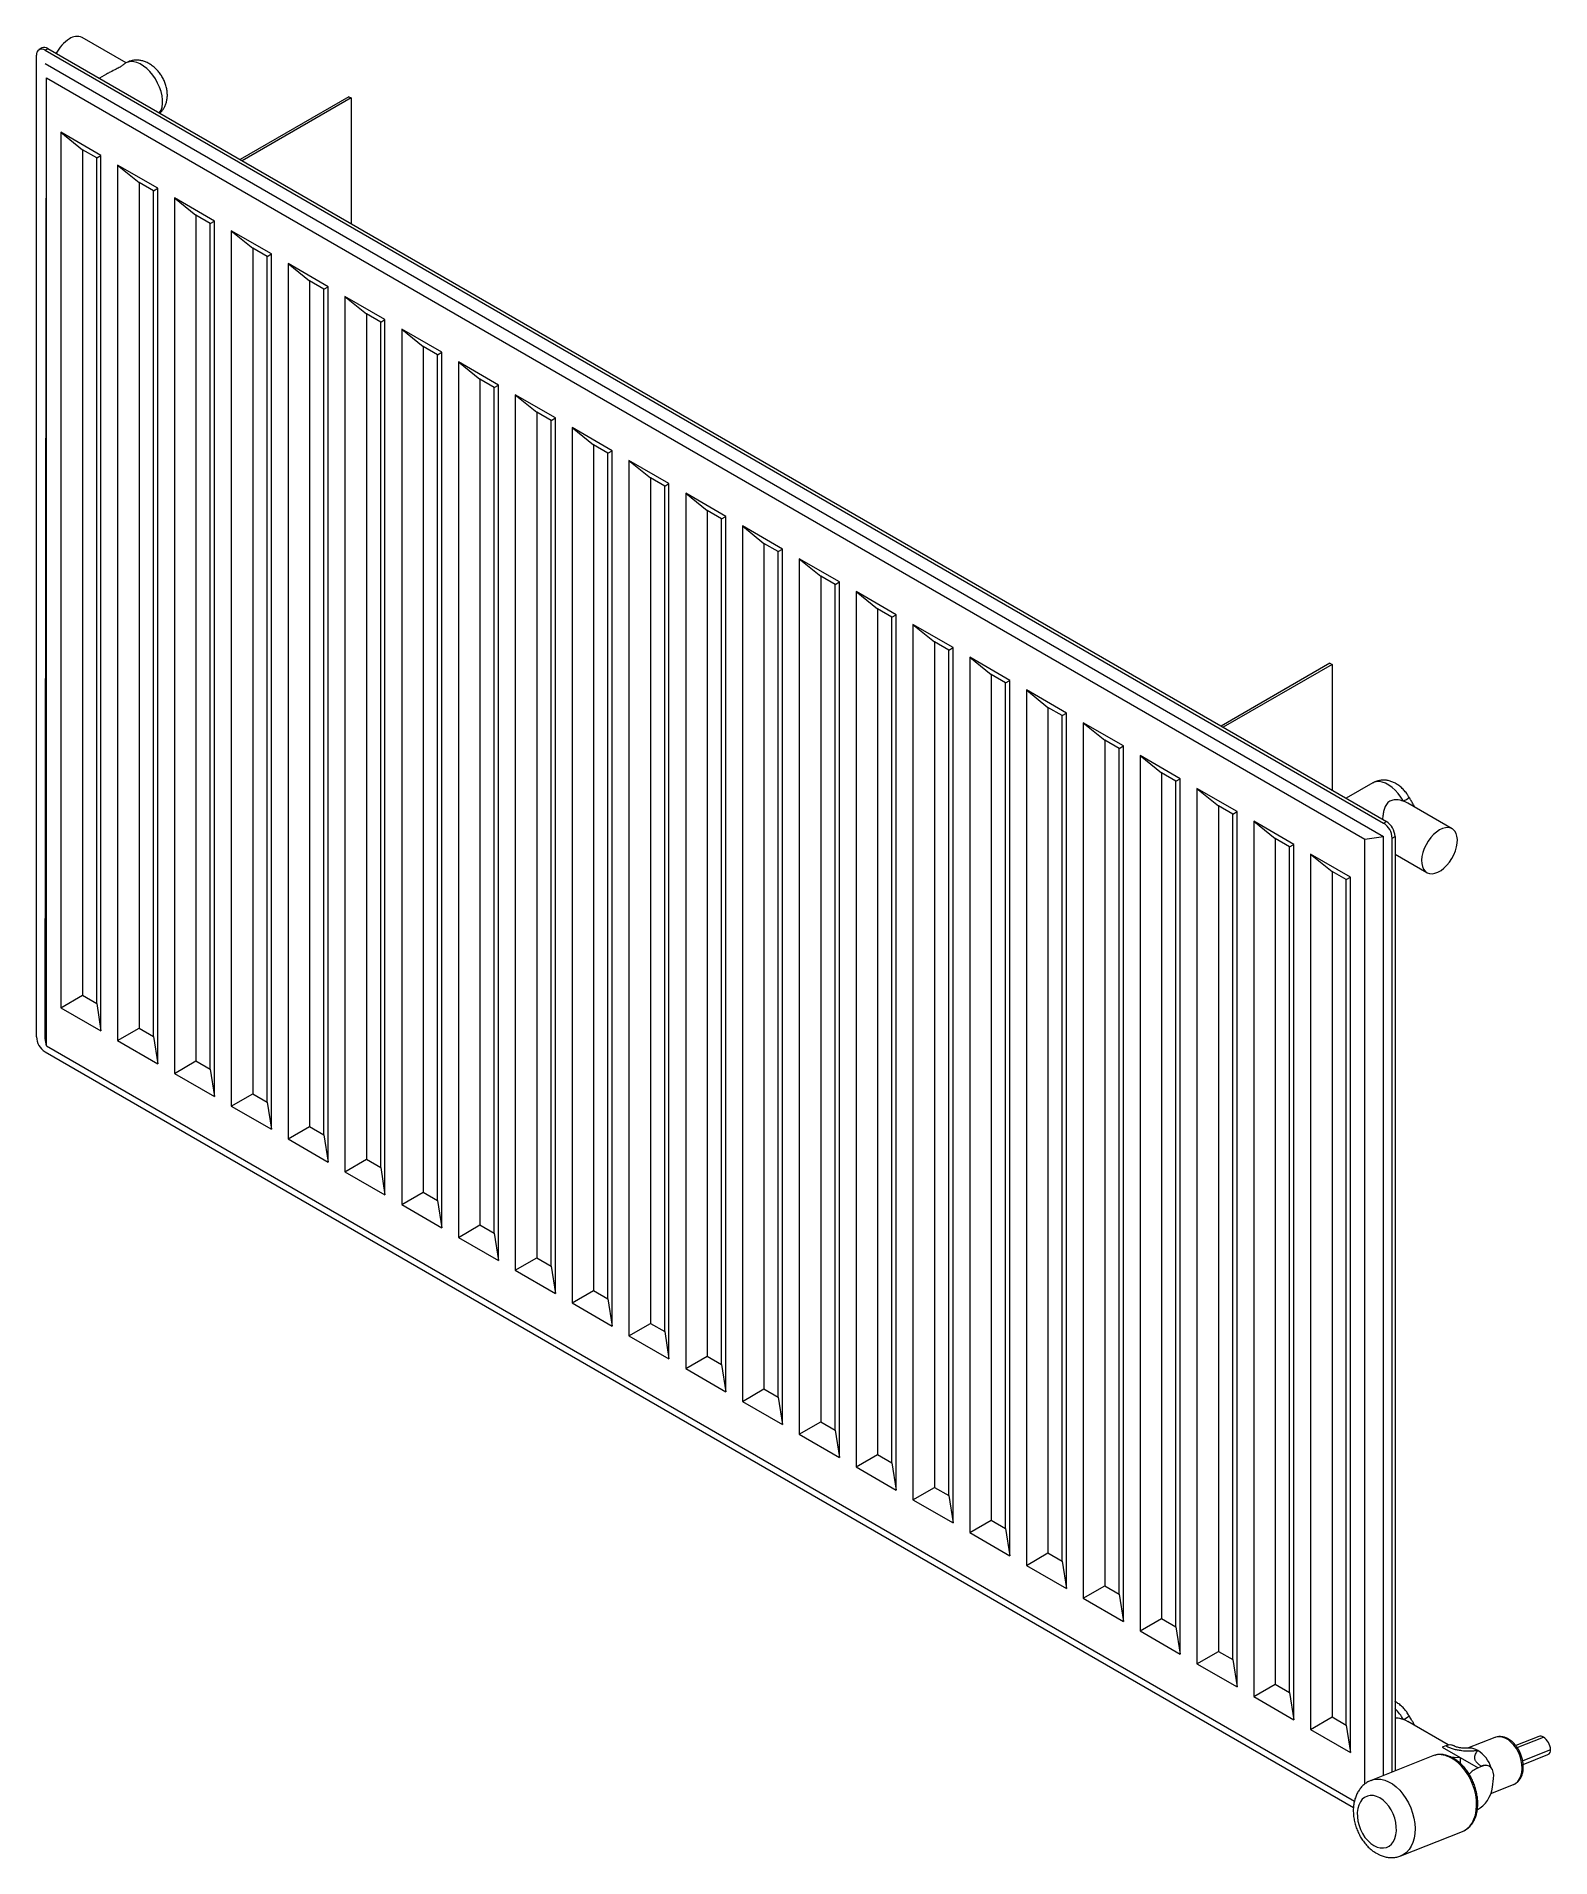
# Paper-space layout '_Isométrique' of a CAD drawing. Header units: millimetres. Extents: x -335 to 412, y -454 to 444.
import ezdxf

# ---------------------------------------------------------------- set-up
doc = ezdxf.new("R2010")
doc.units = ezdxf.units.MM

psp = doc.layouts.new('_Isométrique')

# ---------------------------------------------------------------- linework, layer by layer
at = {"color": 7, "linetype": 'Continuous', "lineweight": 15}
for p, q in [((-290.98, 430.96), (-312.66, 443.48)), ((-335.17, -49.43), (-335.17, 434.78)), ((-332.51, 438.34), (-333.93, 437.52)), ((-330.93, 437.23), (-329.51, 438.04)), ((-330.93, 437.23), (329.51, 55.96)), ((-329.51, 438.04), (330.93, 56.78)), ((-330.93, 430.69), (329.51, 49.43)), ((-330.93, -50.25), (-330.22, 423.67)), ((-330.22, 423.67), (320.32, 48.13)), ((-330.22, -53.84), (-330.22, 423.67)), ((-300.65, 425.4), (-304.13, 423.39)), ((-291.05, 430.95), (-291.33, 430.79)), ((-181.02, 414.28), (-234.69, 383.3)), ((-179.96, 413.67), (-233.63, 382.69)), ((-181.02, 414.28), (-179.96, 413.67)), ((-179.96, 413.67), (-179.96, 351.71)), ((-303.35, 385.3), (-323.15, 396.73)), ((-323.15, 396.73), (-323.15, -35.06)), ((-323.15, 396.73), (-312.54, 388.15)), ((-305.47, 384.07), (-312.54, 388.15)), ((-312.54, 388.15), (-312.54, -28.93)), ((-305.47, 384.07), (-303.35, 385.3)), ((-305.47, -33.02), (-305.47, 384.07)), ((-303.35, -46.49), (-303.35, 385.3)), ((-275.32, 369.12), (-295.12, 380.55)), ((-295.12, 380.55), (-295.12, -51.24)), ((-295.12, 380.55), (-284.51, 371.97)), ((-277.44, 367.89), (-284.51, 371.97)), ((-284.51, 371.97), (-284.51, -45.11)), ((-277.44, 367.89), (-275.32, 369.12)), ((-275.32, -62.67), (-275.32, 369.12)), ((-277.44, -49.2), (-277.44, 367.89)), ((-247.29, 352.94), (-267.09, 364.37)), ((-267.09, 364.37), (-267.09, -67.42)), ((-267.09, 364.37), (-256.49, 355.79)), ((-249.42, 351.71), (-256.49, 355.79)), ((-256.49, 355.79), (-256.49, -61.29)), ((-249.42, 351.71), (-247.29, 352.94)), ((-249.42, -65.38), (-249.42, 351.71)), ((-247.29, -78.85), (-247.29, 352.94)), ((-219.27, 336.76), (-239.07, 348.19)), ((-239.07, 348.19), (-239.07, -83.6)), ((-239.07, 348.19), (-228.46, 339.62)), ((-221.39, 335.53), (-228.46, 339.62)), ((-228.46, 339.62), (-228.46, -77.47)), ((-221.39, 335.53), (-219.27, 336.76)), ((-221.39, -81.56), (-221.39, 335.53)), ((-219.27, -95.03), (-219.27, 336.76)), ((-191.24, 320.58), (-211.04, 332.01)), ((-211.04, 332.01), (-211.04, -99.78)), ((-211.04, 332.01), (-200.43, 323.44)), ((-193.36, 319.35), (-200.43, 323.44)), ((-200.43, 323.44), (-200.43, -93.65)), ((-193.36, 319.35), (-191.24, 320.58)), ((-193.36, -97.74), (-193.36, 319.35)), ((-191.24, -111.21), (-191.24, 320.58)), ((-163.21, 304.4), (-183.01, 315.83)), ((-183.01, 315.83), (-183.01, -115.96)), ((-183.01, 315.83), (-172.41, 307.26)), ((-165.33, 303.17), (-172.41, 307.26)), ((-172.41, 307.26), (-172.41, -109.83)), ((-165.33, 303.17), (-163.21, 304.4)), ((-165.33, -113.92), (-165.33, 303.17)), ((-163.21, -127.39), (-163.21, 304.4)), ((-135.19, 288.22), (-154.98, 299.65)), ((-154.98, 299.65), (-154.98, -132.14)), ((-154.98, 299.65), (-144.38, 291.08)), ((-137.31, 286.99), (-144.38, 291.08)), ((-144.38, 291.08), (-144.38, -126.01)), ((-137.31, 286.99), (-135.19, 288.22)), ((-135.19, -143.57), (-135.19, 288.22)), ((-137.31, -130.1), (-137.31, 286.99)), ((-107.16, 272.04), (-126.96, 283.47)), ((-126.96, 283.47), (-126.96, -148.32)), ((-126.96, 283.47), (-116.35, 274.9)), ((-109.28, 270.81), (-116.35, 274.9)), ((-116.35, 274.9), (-116.35, -142.19)), ((-109.28, 270.81), (-107.16, 272.04)), ((-109.28, -146.27), (-109.28, 270.81)), ((-107.16, -159.75), (-107.16, 272.04)), ((-79.13, 255.86), (-98.93, 267.29)), ((-98.93, 267.29), (-98.93, -164.5)), ((-98.93, 267.29), (-88.32, 258.72)), ((-81.25, 254.63), (-88.32, 258.72)), ((-88.32, 258.72), (-88.32, -158.37)), ((-81.25, 254.63), (-79.13, 255.86)), ((-81.25, -162.45), (-81.25, 254.63)), ((-79.13, -175.93), (-79.13, 255.86)), ((-51.1, 239.68), (-70.9, 251.11)), ((-70.9, 251.11), (-70.9, -180.68)), ((-70.9, 251.11), (-60.3, 242.54)), ((-53.23, 238.45), (-60.3, 242.54)), ((-60.3, 242.54), (-60.3, -174.55)), ((-53.23, 238.45), (-51.1, 239.68)), ((-53.23, -178.63), (-53.23, 238.45)), ((-51.1, -192.11), (-51.1, 239.68)), ((-23.08, 223.5), (-42.88, 234.93)), ((-42.88, 234.93), (-42.88, -196.86)), ((-42.88, 234.93), (-32.27, 226.36)), ((-25.2, 222.28), (-32.27, 226.36)), ((-32.27, 226.36), (-32.27, -190.73)), ((-25.2, 222.28), (-23.08, 223.5)), ((-25.2, -194.81), (-25.2, 222.28)), ((-23.08, -208.29), (-23.08, 223.5)), ((4.95, 207.32), (-14.85, 218.75)), ((-14.85, 218.75), (-14.85, -213.04)), ((-14.85, 218.75), (-4.24, 210.18)), ((2.83, 206.1), (-4.24, 210.18)), ((-4.24, 210.18), (-4.24, -206.91)), ((2.83, 206.1), (4.95, 207.32)), ((4.95, -224.47), (4.95, 207.32)), ((2.83, -210.99), (2.83, 206.1)), ((32.98, 191.14), (13.18, 202.57)), ((13.18, 202.57), (13.18, -229.22)), ((13.18, 202.57), (23.78, 194)), ((30.86, 189.92), (23.78, 194)), ((23.78, 194), (23.78, -223.09)), ((30.86, 189.92), (32.98, 191.14)), ((30.86, -227.17), (30.86, 189.92)), ((32.98, -240.65), (32.98, 191.14)), ((61, 174.96), (41.21, 186.39)), ((41.21, 186.39), (41.21, -245.4)), ((41.21, 186.39), (51.81, 177.82)), ((58.88, 173.74), (51.81, 177.82)), ((51.81, 177.82), (51.81, -239.27)), ((58.88, 173.74), (61, 174.96)), ((58.88, -243.35), (58.88, 173.74)), ((61, -256.83), (61, 174.96)), ((89.03, 158.78), (69.23, 170.21)), ((69.23, 170.21), (69.23, -261.58)), ((69.23, 170.21), (79.84, 161.64)), ((86.91, 157.56), (79.84, 161.64)), ((79.84, 161.64), (79.84, -255.45)), ((86.91, 157.56), (89.03, 158.78)), ((86.91, -259.53), (86.91, 157.56)), ((89.03, -273), (89.03, 158.78)), ((117.06, 142.6), (97.26, 154.03)), ((97.26, 154.03), (97.26, -277.75)), ((97.26, 154.03), (107.87, 145.46)), ((114.94, 141.38), (107.87, 145.46)), ((107.87, 145.46), (107.87, -271.63)), ((114.94, 141.38), (117.06, 142.6)), ((114.94, -275.71), (114.94, 141.38)), ((117.06, -289.18), (117.06, 142.6)), ((145.09, 126.42), (125.29, 137.85)), ((125.29, 137.85), (125.29, -293.93)), ((125.29, 137.85), (135.89, 129.28)), ((303, 134.87), (249.33, 103.89)), ((303, 134.87), (304.06, 134.26)), ((142.96, 125.2), (135.89, 129.28)), ((135.89, 129.28), (135.89, -287.81)), ((142.96, 125.2), (145.09, 126.42)), ((145.09, -305.36), (145.09, 126.42)), ((304.06, 134.26), (250.39, 103.27)), ((304.06, 134.26), (304.06, 72.29)), ((142.96, -291.89), (142.96, 125.2)), ((173.11, 110.24), (153.31, 121.67)), ((153.31, 121.67), (153.31, -310.11)), ((153.31, 121.67), (163.92, 113.1)), ((170.99, 109.02), (163.92, 113.1)), ((163.92, 113.1), (163.92, -303.99)), ((170.99, 109.02), (173.11, 110.24)), ((170.99, -308.07), (170.99, 109.02)), ((173.11, -321.54), (173.11, 110.24)), ((201.14, 94.06), (181.34, 105.49)), ((181.34, 105.49), (181.34, -326.29)), ((181.34, 105.49), (191.95, 96.92)), ((199.02, 92.84), (191.95, 96.92)), ((191.95, 96.92), (191.95, -320.17)), ((199.02, 92.84), (201.14, 94.06)), ((199.02, -324.25), (199.02, 92.84)), ((201.14, -337.72), (201.14, 94.06)), ((229.17, 77.88), (209.37, 89.31)), ((209.37, 89.31), (209.37, -342.47)), ((209.37, 89.31), (219.97, 80.74)), ((227.05, 76.66), (219.97, 80.74)), ((219.97, 80.74), (219.97, -336.35)), ((227.05, 76.66), (229.17, 77.88)), ((227.05, -340.43), (227.05, 76.66)), ((229.17, -353.9), (229.17, 77.88)), ((257.19, 61.7), (237.4, 73.13)), ((237.4, 73.13), (237.4, -358.65)), ((237.4, 73.13), (248, 64.56)), ((324.13, 75.81), (311.05, 68.26)), ((255.07, 60.48), (248, 64.56)), ((248, 64.56), (248, -352.53)), ((363.34, 53.23), (341.49, 65.84)), ((255.07, 60.48), (257.19, 61.7)), ((255.07, -356.61), (255.07, 60.48)), ((257.19, -370.08), (257.19, 61.7)), ((285.22, 45.52), (265.42, 56.95)), ((265.42, 56.95), (265.42, -374.83)), ((265.42, 56.95), (276.03, 48.38)), ((329.51, 55.96), (330.93, 56.78)), ((283.1, 44.3), (276.03, 48.38)), ((276.03, 48.38), (276.03, -368.71)), ((283.1, 44.3), (285.22, 45.52)), ((285.22, -386.26), (285.22, 45.52)), ((320.32, 48.13), (329.51, 49.43)), ((320.32, -417.91), (320.32, 48.13)), ((329.51, -413.73), (329.51, 49.43)), ((333.75, 48.62), (335.17, 49.43)), ((333.75, -412.05), (333.75, 48.62)), ((335.17, 49.43), (335.17, -411.5)), ((283.1, -372.79), (283.1, 44.3)), ((313.25, 29.34), (293.45, 40.77)), ((293.45, 40.77), (293.45, -391.01)), ((293.45, 40.77), (304.06, 32.2)), ((335.17, 40.63), (350.84, 31.58)), ((311.13, 28.12), (304.06, 32.2)), ((304.06, 32.2), (304.06, -384.89)), ((311.13, 28.12), (313.25, 29.34)), ((311.13, -388.97), (311.13, 28.12)), ((313.25, -402.44), (313.25, 29.34)), ((-323.15, -35.06), (-312.54, -28.93)), ((-323.15, -35.06), (-303.35, -46.49)), ((-312.54, -28.93), (-305.47, -33.02)), ((-305.47, -33.02), (-303.35, -46.49)), ((-330.22, -53.84), (-330.93, -50.25)), ((-330.22, -53.84), (315.12, -426.39)), ((-295.12, -51.24), (-284.51, -45.11)), ((-295.12, -51.24), (-275.32, -62.67)), ((-284.51, -45.11), (-277.44, -49.2)), ((-277.44, -49.2), (-275.32, -62.67)), ((-330.93, -56.78), (314.64, -429.46)), ((-267.09, -67.42), (-256.49, -61.29)), ((-256.49, -61.29), (-249.42, -65.38)), ((-267.09, -67.42), (-247.29, -78.85)), ((-249.42, -65.38), (-247.29, -78.85)), ((-239.07, -83.6), (-228.46, -77.47)), ((-228.46, -77.47), (-221.39, -81.56)), ((-239.07, -83.6), (-219.27, -95.03)), ((-221.39, -81.56), (-219.27, -95.03)), ((-211.04, -99.78), (-200.43, -93.65)), ((-200.43, -93.65), (-193.36, -97.74)), ((-193.36, -97.74), (-191.24, -111.21)), ((-211.04, -99.78), (-191.24, -111.21)), ((-183.01, -115.96), (-172.41, -109.83)), ((-183.01, -115.96), (-163.21, -127.39)), ((-172.41, -109.83), (-165.33, -113.92)), ((-165.33, -113.92), (-163.21, -127.39)), ((-154.98, -132.14), (-144.38, -126.01)), ((-154.98, -132.14), (-135.19, -143.57)), ((-144.38, -126.01), (-137.31, -130.1)), ((-137.31, -130.1), (-135.19, -143.57)), ((-126.96, -148.32), (-116.35, -142.19)), ((-116.35, -142.19), (-109.28, -146.27)), ((-126.96, -148.32), (-107.16, -159.75)), ((-109.28, -146.27), (-107.16, -159.75)), ((-98.93, -164.5), (-88.32, -158.37)), ((-88.32, -158.37), (-81.25, -162.45)), ((-98.93, -164.5), (-79.13, -175.93)), ((-81.25, -162.45), (-79.13, -175.93)), ((-70.9, -180.68), (-60.3, -174.55)), ((-60.3, -174.55), (-53.23, -178.63)), ((-53.23, -178.63), (-51.1, -192.11)), ((-70.9, -180.68), (-51.1, -192.11)), ((-42.88, -196.86), (-32.27, -190.73)), ((-42.88, -196.86), (-23.08, -208.29)), ((-32.27, -190.73), (-25.2, -194.81)), ((-25.2, -194.81), (-23.08, -208.29)), ((-14.85, -213.04), (-4.24, -206.91)), ((-14.85, -213.04), (4.95, -224.47)), ((-4.24, -206.91), (2.83, -210.99)), ((2.83, -210.99), (4.95, -224.47)), ((13.18, -229.22), (23.78, -223.09)), ((23.78, -223.09), (30.86, -227.17)), ((13.18, -229.22), (32.98, -240.65)), ((30.86, -227.17), (32.98, -240.65)), ((41.21, -245.4), (51.81, -239.27)), ((51.81, -239.27), (58.88, -243.35)), ((41.21, -245.4), (61, -256.83)), ((58.88, -243.35), (61, -256.83)), ((69.23, -261.58), (79.84, -255.45)), ((79.84, -255.45), (86.91, -259.53)), ((86.91, -259.53), (89.03, -273)), ((69.23, -261.58), (89.03, -273)), ((97.26, -277.75), (107.87, -271.63)), ((97.26, -277.75), (117.06, -289.18)), ((107.87, -271.63), (114.94, -275.71)), ((114.94, -275.71), (117.06, -289.18)), ((125.29, -293.93), (135.89, -287.81)), ((125.29, -293.93), (145.09, -305.36)), ((135.89, -287.81), (142.96, -291.89)), ((142.96, -291.89), (145.09, -305.36)), ((153.31, -310.11), (163.92, -303.99)), ((163.92, -303.99), (170.99, -308.07)), ((153.31, -310.11), (173.11, -321.54)), ((170.99, -308.07), (173.11, -321.54)), ((181.34, -326.29), (191.95, -320.17)), ((191.95, -320.17), (199.02, -324.25)), ((181.34, -326.29), (201.14, -337.72)), ((199.02, -324.25), (201.14, -337.72)), ((209.37, -342.47), (219.97, -336.35)), ((219.97, -336.35), (227.05, -340.43)), ((227.05, -340.43), (229.17, -353.9)), ((209.37, -342.47), (229.17, -353.9)), ((237.4, -358.65), (248, -352.53)), ((237.4, -358.65), (257.19, -370.08)), ((248, -352.53), (255.07, -356.61)), ((255.07, -356.61), (257.19, -370.08)), ((265.42, -374.83), (276.03, -368.71)), ((265.42, -374.83), (285.22, -386.26)), ((276.03, -368.71), (283.1, -372.79)), ((283.1, -372.79), (285.22, -386.26)), ((293.45, -391.01), (304.06, -384.89)), ((304.06, -384.89), (311.13, -388.97)), ((293.45, -391.01), (313.25, -402.44)), ((311.13, -388.97), (313.25, -402.44)), ((361.44, -398.69), (341.49, -387.17)), ((384.36, -395.01), (370.99, -400.28)), ((406.09, -394.49), (394.72, -398.98)), ((354.71, -403.79), (323.39, -416.14)), ((360.22, -399.04), (358.47, -399.73)), ((358.47, -399.73), (376.15, -409.93)), ((360.4, -399.14), (360.22, -399.04)), ((364.29, -399.19), (364.11, -399.08)), ((398.39, -408.28), (410.61, -403.46)), ((377.9, -409.25), (376.15, -409.93)), ((377.9, -409.25), (377.72, -409.14)), ((381.79, -409.29), (381.61, -409.19)), ((382.44, -422.64), (393.53, -418.26)), ((383.22, -419.55), (383.77, -415.19)), ((338.06, -453.35), (368.44, -441.37))]:
    psp.add_line(p, q, dxfattribs=at)
at = {"color": 8, "linetype": 'Continuous', "lineweight": 15}
for p, q in [((395.43, -399.94), (408.35, -394.84)), ((411.89, -401.02), (398.15, -406.44))]:
    psp.add_line(p, q, dxfattribs=at)
at = {"color": 8, "linetype": 'Continuous', "lineweight": 15, "flags": 128}
for points in [[(-274.53, 406.3), (-274.44, 406.43), (-273.71, 407.69), (-273.22, 409.2), (-272.97, 410.91), (-272.97, 412.79), (-273.22, 414.79), (-273.71, 416.86), (-274.44, 418.96), (-275.38, 421.04), (-276.5, 423.05), (-277.8, 424.93), (-279.23, 426.65), (-280.76, 428.16), (-282.36, 429.44), (-283.99, 430.45), (-285.6, 431.16), (-287.17, 431.56), (-288.65, 431.64), (-290.01, 431.4), (-291.05, 430.95)], [(339.31, 66.85), (338.1, 68.8), (336.73, 70.61), (335.25, 72.24), (333.68, 73.65), (332.07, 74.8), (330.44, 75.68), (328.85, 76.25), (327.31, 76.5), (325.88, 76.43), (324.59, 76.04), (324.13, 75.81)], [(393.53, -418.26), (394.67, -417.65), (395.75, -416.68), (396.63, -415.42), (397.29, -413.91), (397.72, -412.19), (397.89, -410.31), (397.8, -408.33), (397.46, -406.29), (396.87, -404.27), (396.06, -402.31), (395.04, -400.48), (393.84, -398.82), (392.51, -397.39), (391.07, -396.23), (389.57, -395.36), (388.06, -394.82), (386.56, -394.62), (385.14, -394.76), (384.36, -395.01)], [(368.44, -441.37), (369.12, -441.07), (370.66, -440.1), (372.03, -438.8), (373.19, -437.2), (374.12, -435.33), (374.81, -433.23), (375.25, -430.93), (375.42, -428.48), (375.32, -425.92), (374.95, -423.31), (374.33, -420.68), (373.46, -418.09), (372.36, -415.59), (371.05, -413.22), (369.55, -411.04), (367.9, -409.07), (366.11, -407.36), (364.24, -405.93), (362.3, -404.82)], [(323.32, -416.17), (324.54, -415.78), (326.32, -415.53), (328.17, -415.63), (330.07, -416.06), (331.99, -416.83), (333.88, -417.93), (335.71, -419.32), (337.45, -420.98), (339.08, -422.89), (340.55, -425.02), (341.85, -427.31), (342.95, -429.74), (343.83, -432.26), (344.48, -434.83), (344.89, -437.39), (345.04, -439.9), (344.93, -442.33), (344.57, -444.61), (343.97, -446.73), (343.13, -448.62), (342.06, -450.27), (340.8, -451.65), (339.35, -452.72), (338.08, -453.35)]]:
    psp.add_lwpolyline(points, dxfattribs=at)
at = {"color": 7, "linetype": 'Continuous', "lineweight": 15, "flags": 128}
for points in [[(357.09, 52.62), (355.6, 51.61), (354.14, 50.33), (352.78, 48.83), (351.54, 47.14), (350.45, 45.32), (349.56, 43.41), (348.89, 41.48), (348.45, 39.57), (348.26, 37.74), (348.32, 36.05), (348.64, 34.54), (349.2, 33.26), (349.98, 32.24), (350.97, 31.51), (352.14, 31.09), (353.45, 31.01), (354.86, 31.25), (356.34, 31.81), (357.84, 32.67), (359.32, 33.82), (360.73, 35.21), (362.04, 36.81), (363.2, 38.57), (364.2, 40.44), (364.98, 42.37), (365.54, 44.3), (365.86, 46.17), (365.92, 47.94), (365.73, 49.55), (365.29, 50.95), (364.62, 52.1), (363.72, 52.98), (362.64, 53.56), (361.4, 53.81), (360.03, 53.73), (358.58, 53.33), (357.09, 52.62)], [(363.07, -404.75), (364.37, -404.71), (367.31, -404.83)], [(367.31, -404.83), (367.31, -406.4), (367.28, -407.7)], [(383.77, -415.19), (383.85, -413.55), (383.66, -412.07), (383.21, -410.82), (382.51, -409.85), (381.59, -409.18), (380.48, -408.85), (379.24, -408.88), (377.9, -409.25)], [(324.69, -448.29), (326.28, -449.04), (327.87, -449.44), (329.41, -449.49), (330.87, -449.2), (332.2, -448.55), (333.36, -447.58), (334.33, -446.31), (335.07, -444.77), (335.57, -443), (335.82, -441.06), (335.8, -439), (335.53, -436.87), (334.99, -434.73), (334.22, -432.64), (333.23, -430.65), (332.04, -428.83), (330.7, -427.21), (329.23, -425.86), (327.68, -424.79), (326.09, -424.04), (324.5, -423.64), (322.95, -423.58), (321.5, -423.88), (320.17, -424.53), (319.01, -425.5), (318.04, -426.77), (317.3, -428.31), (316.79, -430.08), (316.55, -432.02), (316.56, -434.08), (316.84, -436.21), (317.38, -438.35), (318.15, -440.44), (319.14, -442.43), (320.33, -444.25), (321.67, -445.86), (323.14, -447.22), (324.69, -448.29)]]:
    psp.add_lwpolyline(points, dxfattribs=at)
at = {"color": 7, "linetype": 'Continuous', "lineweight": 15}
for centre, radius, start, end in [((-309.09, 427.27), 18.42, 122.20352, 152.7452), ((-315.24, 437.73), 6.31, 65.79383, 125.51663), ((-332.58, 435.2), 2.62, 50.79671, 189.21404), ((-331.27, 435.59), 3.02, 54.38242, 114.30712), ((324.54, 48.2), 9.22, 2.60548, 57.39452), ((325.96, 49.01), 9.22, 2.60548, 57.39452), ((-325.96, -49.01), 9.22, 182.60548, 237.39452), ((406.87, -396.97), 2.59, 55.02784, 107.36533), ((404.2, -401.33), 7.7, 2.27978, 57.31041), ((362.12, -402.92), 4.32, 62.58842, 116.14719), ((372.04, -407.89), 7.63, 58.37572, 91.02195), ((367.36, -414.84), 16.01, 17.81234, 57.15887), ((409.55, -401.35), 2.37, 296.8322, 8.0119), ((381.65, -422.65), 13.85, 113.40362, 135.93575), ((368.06, -417.5), 15.3, 300.18759, 352.3272)]:
    psp.add_arc(centre, radius, start, end, dxfattribs=at)
at = {"color": 8, "linetype": 'Continuous', "lineweight": 15}
for centre, radius, start, end in [((323.23, 96.51), 33.74, 298.44742, 304.19373), ((318.05, -397.92), 24.29, 28.9282, 45.17919), ((323.37, -356.74), 33.47, 298.43186, 304.22384), ((362.3, -403.02), 4.32, 62.27514, 116.16856), ((362.68, -405.66), 0.926, 66.49218, 114.38598), ((379.62, -413.02), 4.32, 62.46424, 116.15568)]:
    psp.add_arc(centre, radius, start, end, dxfattribs=at)
at = {"color": 7, "linetype": 'Continuous', "lineweight": 15}
for points, knots in [([(-274.38, 406.22), (-274.19, 406.38), (-273.54, 406.91), (-272.67, 408.03), (-271.78, 409.52), (-271.14, 411.16), (-270.73, 412.91), (-270.56, 414.76), (-270.64, 416.71), (-270.99, 418.73), (-271.59, 420.78), (-272.44, 422.78), (-273.51, 424.71), (-274.8, 426.51), (-276.3, 428.17), (-277.93, 429.58), (-279.66, 430.71), (-281.4, 431.54), (-283.18, 432.1), (-284.96, 432.36), (-286.72, 432.35), (-288.49, 432.05), (-289.95, 431.56), (-290.77, 431.09), (-291.04, 430.93)], [0, 0, 0, 0, 0.018699, 0.062137, 0.105339, 0.148922, 0.193539, 0.239815, 0.288146, 0.338398, 0.389828, 0.441521, 0.493374, 0.545711, 0.598908, 0.65348, 0.703325, 0.751592, 0.79798, 0.842789, 0.886483, 0.929477, 0.976745, 1, 1, 1, 1]), ([(-291.33, 430.78), (-291.35, 430.77), (-291.5, 430.69), (-291.85, 430.42), (-292.58, 429.84), (-293.83, 428.97), (-296.01, 427.77), (-298.45, 426.63), (-300.02, 425.75), (-300.65, 425.4)], [0, 0, 0, 0, 0.024632, 0.153119, 0.284249, 0.458255, 0.633258, 0.85318, 1, 1, 1, 1]), ([(342.2, 68.6), (341.98, 68.98), (341.39, 69.98), (340.25, 71.53), (338.74, 73.17), (337.09, 74.56), (335.35, 75.67), (333.6, 76.48), (331.82, 77), (330.05, 77.24), (328.29, 77.2), (326.53, 76.86), (325.13, 76.39), (324.38, 75.92), (324.16, 75.78)], [0, 0, 0, 0, 0.0574217, 0.155847, 0.2560184, 0.3588491, 0.4522902, 0.5426426, 0.6294828, 0.7134422, 0.7953909, 0.8760942, 0.9646045, 1, 1, 1, 1]), ([(339.31, 66.85), (338.18, 67.15), (336.26, 67.67), (333.51, 67.38), (331.49, 66.22), (330.32, 64.37), (329.64, 62.28), (329.2, 60.19), (329.02, 58.68), (328.92, 57.94)], [0, 0, 0, 0, 0.2004545, 0.3401357, 0.4810674, 0.6342215, 0.7549752, 0.8789716, 1, 1, 1, 1]), ([(341.47, 65.81), (341.06, 66.05), (340.37, 66.46), (339.61, 66.73), (339.31, 66.85)], [0, 0, 0, 0, 0.601083, 1, 1, 1, 1]), ([(344.9, 63.88), (344.86, 63.98), (344.62, 64.5), (343.99, 65.58), (343.13, 67.05), (342.5, 68.12), (342.21, 68.62)], [0, 0, 0, 0, 0.061037, 0.3149875, 0.685091, 1, 1, 1, 1]), ([(342.2, -384.41), (341.98, -384.04), (341.39, -383.03), (340.25, -381.49), (338.74, -379.84), (337.08, -378.47), (335.87, -377.63), (335.22, -377.33), (335.17, -377.31)], [0, 0, 0, 0, 0.1248628, 0.3388874, 0.5567089, 0.7803129, 0.9834993, 1, 1, 1, 1]), ([(339.31, -386.17), (338.16, -385.81), (336.77, -385.36), (335.41, -385.56), (335.17, -385.59)], [0, 0, 0, 0, 0.817946, 1, 1, 1, 1]), ([(341.47, -387.21), (341.06, -386.97), (340.37, -386.56), (339.61, -386.28), (339.31, -386.17)], [0, 0, 0, 0, 0.6010829, 1, 1, 1, 1]), ([(344.91, -389.15), (344.7, -388.73), (344.22, -387.79), (343.29, -386.24), (342.56, -385.1), (342.21, -384.43), (342.2, -384.42)], [0, 0, 0, 0, 0.255494, 0.582826, 0.992611, 1, 1, 1, 1]), ([(393.47, -418.26), (393.55, -418.24), (394.09, -418.08), (394.99, -417.5), (396.09, -416.55), (397, -415.33), (397.71, -413.91), (398.2, -412.31), (398.46, -410.54), (398.48, -408.67), (398.26, -406.75), (397.8, -404.82), (397.12, -402.93), (396.24, -401.14), (395.18, -399.48), (393.95, -397.99), (392.58, -396.72), (391.1, -395.7), (389.54, -394.98), (387.95, -394.56), (386.39, -394.51), (385.18, -394.68), (384.55, -394.96), (384.37, -395.04)], [0, 0, 0, 0, 0.008493, 0.056515, 0.104326, 0.152664, 0.202087, 0.252701, 0.304217, 0.356203, 0.408301, 0.460375, 0.512436, 0.56455, 0.616783, 0.669215, 0.721906, 0.774839, 0.827728, 0.880043, 0.931165, 0.980782, 1, 1, 1, 1]), ([(363.06, -404.85), (362.73, -404.68), (361.78, -404.21), (360.26, -403.72), (358.51, -403.35), (356.85, -403.3), (355.6, -403.45), (354.95, -403.73), (354.76, -403.81)], [0, 0, 0, 0, 0.108664, 0.310327, 0.51397, 0.718067, 0.917899, 1, 1, 1, 1]), ([(360.4, -399.14), (360.9, -399.43), (361.44, -399.7), (362.61, -400.18), (363.22, -400.4), (364.19, -400.68), (364.52, -400.77), (365.19, -400.94), (365.52, -401.01), (366.2, -401.14), (366.54, -401.2), (367.23, -401.31), (367.58, -401.36), (369.33, -401.56), (370.69, -401.61), (372.72, -401.58), (373.39, -401.55), (374.39, -401.5), (374.72, -401.48), (375.38, -401.43), (375.71, -401.41), (376.04, -401.39)], [0, 0, 0, 0, 0.125, 0.125, 0.25, 0.25, 0.3125, 0.3125, 0.375, 0.375, 0.4375, 0.4375, 0.5, 0.5, 0.75, 0.75, 0.875, 0.875, 0.9375, 0.9375, 1, 1, 1, 1]), ([(371.93, -400.25), (371.74, -400.26), (370.95, -400.31), (369.72, -400.3), (368.24, -400.21), (367.04, -400.05), (366, -399.83), (365.17, -399.58), (364.58, -399.34), (364.32, -399.2), (364.3, -399.19), (364.3, -399.19)], [0, 0, 0, 0, 0.068639, 0.279784, 0.432701, 0.564774, 0.680084, 0.797019, 0.890721, 0.99283, 1, 1, 1, 1]), ([(377.72, -409.14), (377.22, -408.85), (376.77, -408.55), (376, -407.91), (375.67, -407.58), (375.26, -407.08), (375.14, -406.9), (374.93, -406.56), (374.84, -406.39), (374.69, -406.05), (374.63, -405.87), (374.54, -405.53), (374.51, -405.36), (374.43, -404.5), (374.59, -403.85), (375.03, -402.91), (375.21, -402.6), (375.51, -402.14), (375.61, -401.99), (375.82, -401.69), (375.93, -401.54), (376.04, -401.39)], [0, 0, 0, 0, 0.125, 0.125, 0.25, 0.25, 0.3125, 0.3125, 0.375, 0.375, 0.4375, 0.4375, 0.5, 0.5, 0.75, 0.75, 0.875, 0.875, 0.9375, 0.9375, 1, 1, 1, 1]), ([(368.52, -441.3), (368.72, -441.23), (369.48, -440.96), (370.66, -440.2), (372.03, -439.03), (373.22, -437.6), (374.22, -435.94), (375.01, -434.06), (375.58, -432.01), (375.92, -429.8), (376.03, -427.47), (375.89, -425.08), (375.53, -422.65), (374.93, -420.22), (374.13, -417.83), (373.11, -415.51), (371.91, -413.31), (370.54, -411.26), (369.02, -409.38), (367.36, -407.72), (365.6, -406.29), (364.14, -405.36), (363.28, -404.93), (363.05, -404.82)], [0, 0, 0, 0, 0.017676, 0.066075, 0.114489, 0.163311, 0.212787, 0.262959, 0.313698, 0.364802, 0.416081, 0.467394, 0.518682, 0.569936, 0.621171, 0.672412, 0.723688, 0.775026, 0.826455, 0.877997, 0.929651, 0.981367, 1, 1, 1, 1]), ([(381.61, -409.18), (381.6, -409.18), (381.55, -409.15), (381.56, -409.16), (381.58, -409.17)], [0, 0, 0, 0, 0.071235, 1, 1, 1, 1]), ([(323.3, -416.19), (322.76, -416.43), (321.62, -416.93), (320.06, -418.03), (318.62, -419.39), (317.38, -420.97), (316.34, -422.76), (315.53, -424.73), (314.94, -426.87), (314.61, -429.15), (314.52, -431.54), (314.7, -433.99), (315.13, -436.46), (315.8, -438.9), (316.7, -441.28), (317.82, -443.56), (319.15, -445.71), (320.68, -447.7), (322.39, -449.5), (324.16, -451), (325.41, -451.77), (325.98, -452.13)], [0, 0, 0, 0, 0.043572, 0.092139, 0.140708, 0.189793, 0.239832, 0.291125, 0.343753, 0.397545, 0.452146, 0.50717, 0.562282, 0.617404, 0.672566, 0.727865, 0.783387, 0.839245, 0.895517, 0.952181, 1, 1, 1, 1]), ([(325.98, -452.13), (326.39, -452.35), (327.48, -452.95), (329.26, -453.63), (331.36, -454.12), (333.44, -454.29), (335.53, -454.1), (337.08, -453.76), (337.89, -453.4), (338.08, -453.31)], [0, 0, 0, 0, 0.109071, 0.289075, 0.44806, 0.620237, 0.787498, 0.95021, 1, 1, 1, 1])]:
    psp.add_open_spline(points, degree=3, knots=knots, dxfattribs=at)
at = {"color": 8, "linetype": 'Continuous', "lineweight": 15}
psp.add_open_spline([(362.3, -404.82), (361.56, -404.5), (360.07, -403.85), (358.01, -403.42), (356.16, -403.35), (355.19, -403.65), (354.71, -403.8)], degree=3, knots=[0, 0, 0, 0, 0.249851, 0.506792, 0.755595, 1, 1, 1, 1], dxfattribs=at)

doc.saveas('drawing.dxf')
